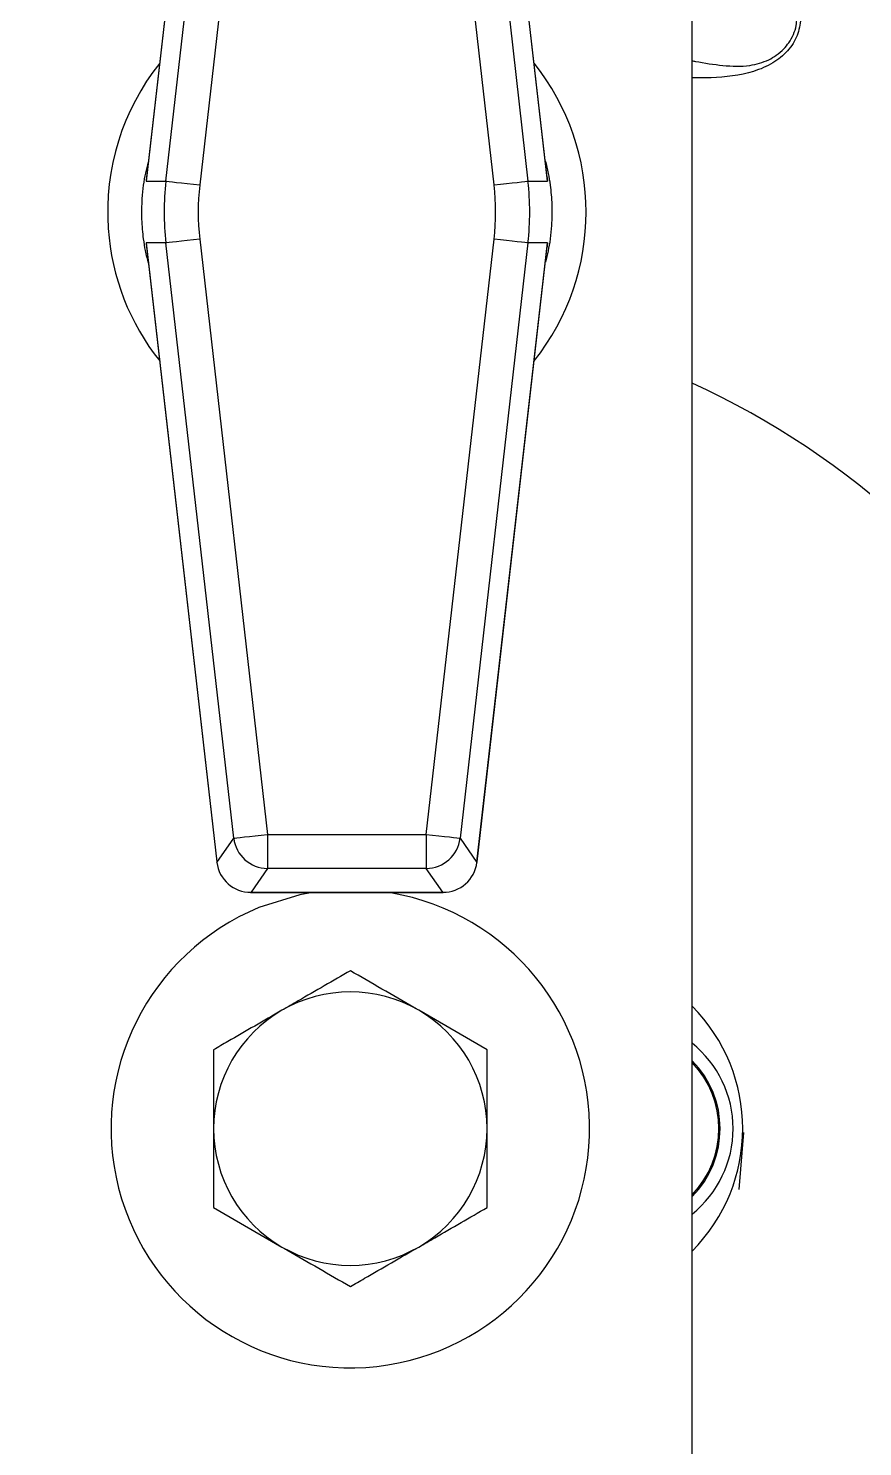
# Model space of a CAD drawing. Extents: x 2 to 136, y 1 to 99.
# Drawn here: x 103.566 to 105.091, y 44.708 to 47.302 of the extents above; entities that cross this region are included whole.
import ezdxf

# ---------------------------------------------------------------- set-up
doc = ezdxf.new("R2010")
doc.units = 0
doc.header["$MEASUREMENT"] = 0
doc.layers.add('OBJECT', color=7, linetype='CONTINUOUS')

msp = doc.modelspace()

# ---------------------------------------------------------------- linework, layer by layer
at = {"layer": 'OBJECT'}
for p, q in [((104.7794, 44.4974), (104.7794, 53.47)), ((103.9102, 48.1543), (103.7813, 47.0227)), ((103.9101, 48.1543), (103.7824, 47.0341)), ((104.515, 47.0227), (104.386, 48.1543)), ((104.5138, 47.0341), (104.3862, 48.1543)), ((103.817, 47.0227), (103.9411, 48.1114)), ((104.003, 48.1043), (103.879, 47.0157)), ((104.4173, 47.0157), (104.2932, 48.1043)), ((104.3552, 48.1114), (104.4792, 47.0227)), ((103.7813, 47.0227), (103.817, 47.0227)), ((104.4792, 47.0227), (104.515, 47.0227)), ((103.817, 46.9098), (103.7813, 46.9098)), ((103.7813, 46.9098), (103.9102, 45.7782)), ((103.7824, 46.8984), (103.9101, 45.7782)), ((103.9411, 45.8211), (103.817, 46.9098)), ((103.879, 46.9168), (104.003, 45.8282)), ((104.2932, 45.8282), (104.4173, 46.9168)), ((104.4792, 46.9098), (104.3552, 45.8211)), ((104.386, 45.7782), (104.515, 46.9098)), ((104.3862, 45.7782), (104.5138, 46.8984)), ((104.515, 46.9098), (104.4792, 46.9098)), ((103.9104, 45.7767), (103.9411, 45.8211)), ((104.003, 45.8282), (104.2932, 45.8282)), ((104.003, 45.8282), (104.003, 45.7659)), ((104.2932, 45.8282), (104.2932, 45.7659)), ((104.3552, 45.8211), (104.3859, 45.7767)), ((103.9102, 45.7782), (103.9101, 45.7782)), ((104.3862, 45.7782), (104.386, 45.7782)), ((103.9104, 45.7767), (103.9103, 45.7759)), ((104.003, 45.7659), (103.9728, 45.7222)), ((104.2932, 45.7659), (104.003, 45.7659)), ((104.3234, 45.7222), (104.2932, 45.7659)), ((104.3859, 45.7759), (104.3859, 45.7767)), ((103.9721, 45.722), (104.3241, 45.722)), ((103.9728, 45.7222), (104.3234, 45.7222)), ((104.4044, 45.4343), (104.2794, 45.5065)), ((103.9044, 45.4343), (103.9044, 45.29)), ((104.4044, 45.1457), (104.4044, 45.29)), ((104.8656, 45.1789), (104.8743, 45.2827)), ((103.9044, 45.1457), (104.0294, 45.0735))]:
    msp.add_line(p, q, dxfattribs=at)
at = {"layer": 'OBJECT', "flags": 128}
for points in [[(103.817, 47.0227), (103.8189, 47.0225), (103.8229, 47.022), (103.8289, 47.0214), (103.8366, 47.0205), (103.8458, 47.0194), (103.8562, 47.0182), (103.8674, 47.017), (103.879, 47.0157)], [(104.4173, 47.0157), (104.4288, 47.017), (104.44, 47.0182), (104.4504, 47.0194), (104.4596, 47.0205), (104.4673, 47.0214), (104.4733, 47.022), (104.4773, 47.0225), (104.4792, 47.0227)], [(103.879, 46.9168), (103.8674, 46.9155), (103.8562, 46.9142), (103.8458, 46.9131), (103.8366, 46.912), (103.8289, 46.9111), (103.8229, 46.9105), (103.8189, 46.91), (103.817, 46.9098)], [(104.4792, 46.9098), (104.4773, 46.91), (104.4733, 46.9105), (104.4673, 46.9111), (104.4596, 46.912), (104.4504, 46.9131), (104.44, 46.9142), (104.4288, 46.9155), (104.4173, 46.9168)], [(103.9411, 45.8211), (103.9429, 45.8214), (103.9469, 45.8218), (103.9529, 45.8225), (103.9606, 45.8234), (103.9699, 45.8244), (103.9802, 45.8256), (103.9914, 45.8269), (104.003, 45.8282)], [(104.2932, 45.8282), (104.3048, 45.8269), (104.316, 45.8256), (104.3264, 45.8244), (104.3356, 45.8234), (104.3433, 45.8225), (104.3493, 45.8218), (104.3533, 45.8214), (104.3552, 45.8211)], [(104.0849, 45.722), (104.0622, 45.7177), (103.9873, 45.6943)]]:
    msp.add_lwpolyline(points, dxfattribs=at)
at = {"layer": 'OBJECT'}
for centre, radius, start, end in [((104.1481, 46.9662), 0.4375, 141.4997, 183.9748), ((104.1481, 46.9662), 0.4375, 321.4997, 38.5003), ((104.1481, 46.9662), 0.4375, 183.9748, 218.5003), ((104.1544, 45.29), 1.5, 209.9264, 65.3757), ((104.0033, 45.8287), 0.0627, 186.8973, 269.691), ((104.2929, 45.8287), 0.0627, 270.309, 353.1027), ((104.1544, 45.29), 0.4375, 112.4483, 80.2447), ((104.1544, 45.29), 0.25, 60, 120), ((104.1544, 45.29), 0.25, 120, 180), ((104.1544, 45.29), 0.25, 0, 60), ((104.5544, 45.29), 0.3175, 315.1261, 44.8739), ((104.6544, 45.29), 0.2, 0, 51.3178), ((104.6544, 45.29), 0.1762, 315.1999, 44.8001), ((104.6544, 45.29), 0.1739, 315.9712, 44.0288), ((104.1544, 45.29), 0.25, 180, 240), ((104.1544, 45.29), 0.25, 300, 0), ((104.6544, 45.29), 0.2, 308.6822, 0), ((104.1544, 45.29), 0.25, 240, 300)]:
    msp.add_arc(centre, radius, start, end, dxfattribs=at)
for centre, major_axis, ratio, start_param, end_param in [((104.3147, 46.9662), (0.5009, 0), 0.998148, 3.028424, 3.254762), ((104.3147, 46.9662), (0.4386, 0), 0.997533, 3.028424, 3.254762), ((103.9815, 46.9662), (-0.4386, 0), 0.997533, 3.028424, 3.254762), ((103.9815, 46.9662), (0.5009, 0), 0.998148, 6.170016, 6.396354), ((103.9107, 45.7782), (-0.00086, 0.0075), 0.069473, 1.562842, 1.768966), ((104.3855, 45.7782), (0.00086, 0.0075), 0.069473, 4.51422, 4.720343), ((103.9728, 45.7845), (0.0606, 0.017), 0.988785, 2.989485, 4.441424), ((104.3234, 45.7845), (0.0606, -0.017), 0.988785, 4.983354, 6.435293)]:
    msp.add_ellipse(centre, major_axis=major_axis, ratio=ratio, start_param=start_param, end_param=end_param, dxfattribs=at)
for points, knots in [([(104.7794, 47.2429), (104.7814, 47.2426), (104.8001, 47.239), (104.835, 47.2334), (104.8815, 47.2316), (104.9143, 47.2413), (104.9344, 47.2531), (104.9467, 47.2637), (104.9573, 47.2766), (104.9652, 47.2908), (104.9701, 47.3059), (104.9706, 47.3159), (104.9709, 47.3202)], [0, 0, 0, 0, 0.02397, 0.221866, 0.412852, 0.559625, 0.626325, 0.706786, 0.771644, 0.853474, 0.936537, 1, 1, 1, 1]), ([(104.9779, 47.3198), (104.9766, 47.3093), (104.9739, 47.2884), (104.9553, 47.2602), (104.9277, 47.2373), (104.8806, 47.2176), (104.8289, 47.2114), (104.7909, 47.2117), (104.7794, 47.2118)], [0, 0, 0, 0, 0.145404, 0.291057, 0.43334, 0.582158, 0.872463, 1, 1, 1, 1]), ([(103.7854, 46.8727), (103.7834, 46.8801), (103.7799, 46.8934), (103.7756, 46.9205), (103.7727, 46.9528), (103.7733, 46.9872), (103.7769, 47.0247), (103.7818, 47.0445), (103.7851, 47.0578)], [0, 0, 0, 0, 0.1481991, 0.2666235, 0.4434549, 0.621102, 0.7446764, 1, 1, 1, 1]), ([(104.5109, 47.0598), (104.5128, 47.0524), (104.5163, 47.0391), (104.5206, 47.012), (104.5235, 46.9797), (104.5229, 46.9453), (104.5193, 46.9078), (104.5144, 46.888), (104.5111, 46.8747)], [0, 0, 0, 0, 0.148199, 0.266623, 0.443454, 0.621103, 0.744676, 1, 1, 1, 1]), ([(103.7813, 47.0227), (103.7813, 47.023), (103.7816, 47.0268), (103.7822, 47.0306), (103.7828, 47.0341)], [0, 0, 0, 0, 0.073448, 1, 1, 1, 1]), ([(104.5134, 47.0341), (104.514, 47.0306), (104.5146, 47.0268), (104.5149, 47.023), (104.515, 47.0227)], [0, 0, 0, 0, 0.926552, 1, 1, 1, 1]), ([(103.7828, 46.8984), (103.7822, 46.9019), (103.7816, 46.9057), (103.7813, 46.9095), (103.7813, 46.9098)], [0, 0, 0, 0, 0.926529, 1, 1, 1, 1]), ([(104.515, 46.9098), (104.5149, 46.9095), (104.5146, 46.9057), (104.514, 46.9019), (104.5134, 46.8984)], [0, 0, 0, 0, 0.073471, 1, 1, 1, 1]), ([(103.9101, 45.7782), (103.9101, 45.778), (103.9102, 45.7773), (103.9103, 45.7765), (103.9103, 45.7759)], [0, 0, 0, 0, 0.2492898, 1, 1, 1, 1]), ([(104.3859, 45.7759), (104.3859, 45.7761), (104.386, 45.7769), (104.3861, 45.7776), (104.3862, 45.7782)], [0, 0, 0, 0, 0.251203, 1, 1, 1, 1]), ([(104.1544, 45.5787), (104.1227, 45.5604), (104.0815, 45.5366), (104.0392, 45.5122), (104.0294, 45.5065)], [0, 0, 0, 0, 0.76815, 1, 1, 1, 1]), ([(104.2794, 45.5065), (104.2764, 45.5082), (104.2342, 45.5326), (104.1928, 45.5565), (104.1544, 45.5787)], [0, 0, 0, 0, 0.0702143, 1, 1, 1, 1]), ([(104.0294, 45.5065), (103.996, 45.4872), (103.9537, 45.4628), (103.913, 45.4393), (103.9044, 45.4343)], [0, 0, 0, 0, 0.788999, 1, 1, 1, 1]), ([(104.4044, 45.29), (104.4044, 45.2934), (104.4044, 45.3422), (104.4044, 45.3899), (104.4044, 45.4343)], [0, 0, 0, 0, 0.070214, 1, 1, 1, 1]), ([(103.9044, 45.29), (103.9044, 45.2866), (103.9044, 45.2378), (103.9044, 45.1901), (103.9044, 45.1457)], [0, 0, 0, 0, 0.070214, 1, 1, 1, 1]), ([(104.2794, 45.0735), (104.2892, 45.0792), (104.3315, 45.1036), (104.3727, 45.1274), (104.4044, 45.1457)], [0, 0, 0, 0, 0.231849, 1, 1, 1, 1]), ([(104.0294, 45.0735), (104.0323, 45.0718), (104.0745, 45.0474), (104.1159, 45.0235), (104.1544, 45.0013)], [0, 0, 0, 0, 0.070214, 1, 1, 1, 1]), ([(104.1544, 45.0013), (104.163, 45.0063), (104.2037, 45.0298), (104.246, 45.0542), (104.2794, 45.0735)], [0, 0, 0, 0, 0.211001, 1, 1, 1, 1])]:
    msp.add_open_spline(points, degree=3, knots=knots, dxfattribs=at)

doc.saveas('drawing.dxf')
